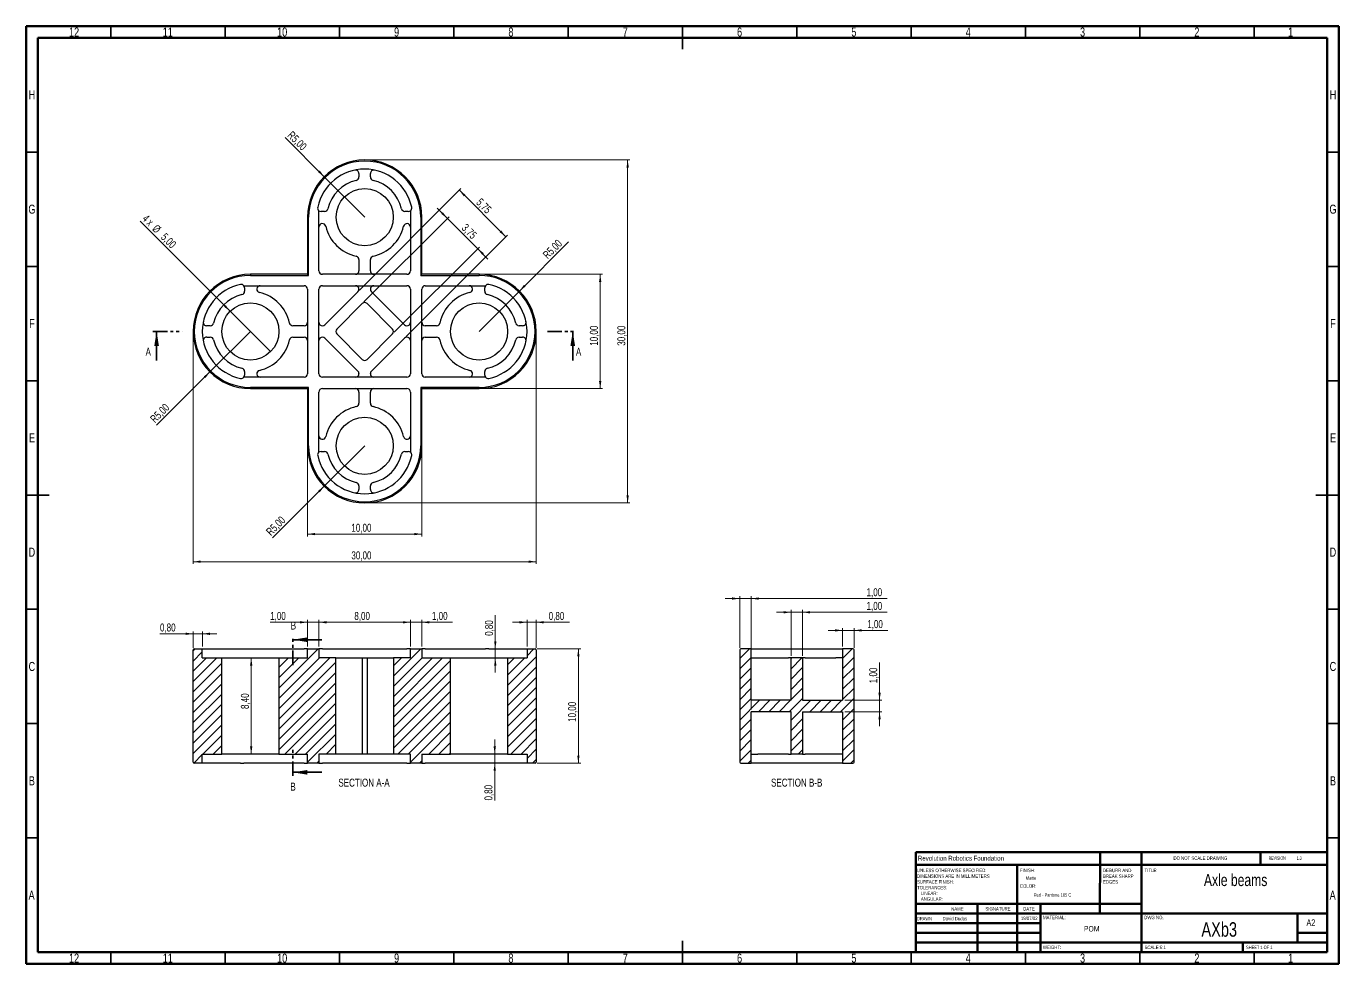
# Model space of a CAD drawing. Header units: millimetres. Extents: x 15 to 589, y 5 to 415.
import ezdxf

# ---------------------------------------------------------------- set-up
doc = ezdxf.new("R2010")
doc.units = ezdxf.units.MM
doc.linetypes.add('PHANTOM', pattern=[12.7, 6.35, -1.27, 1.27, -1.27, 1.27, -1.27])
doc.styles.add('SLDTEXTSTYLE0', font='TXT', dxfattribs={"width": 0.75})
doc.styles.add('SLDTEXTSTYLE1', font='TXT', dxfattribs={"width": 0.686449})
doc.styles.add('SLDTEXTSTYLE2', font='TXT', dxfattribs={"width": 0.625})
doc.styles.add('SLDTEXTSTYLE3', font='TXT', dxfattribs={"width": 0.6875})
doc.styles.add('SLDTEXTSTYLE4', font='TXT', dxfattribs={"width": 0.697368})
doc.styles.add('SLDTEXTSTYLE5', font='TXT', dxfattribs={"width": 0.666667})
doc.dimstyles.new('SLDDIMSTYLE0', dxfattribs={"dimtxt": 3.5, "dimasz": 3.302, "dimexe": 0, "dimexo": 0.0625, "dimgap": 0.875, "dimtad": 1, "dimlfac": 0.2, "dimrnd": 1e-09, "dimzin": 12, "dimdsep": 46, "dimtxsty": 'SLDTEXTSTYLE0', "dimsah": 1, "dimcen": 0.09, "dimadec": 0, "dimazin": 3, "dimtfac": 1, "dimtofl": 0, "dimtmove": 0, "dimatfit": 3, "dimfxl": 0, "dimfrac": 2, "dimtolj": 1, "dimtzin": 12, "dimarcsym": 0})
doc.dimstyles.new('SLDDIMSTYLE1', dxfattribs={"dimtxt": 3.5, "dimasz": 3.302, "dimexe": 0, "dimexo": 0.0625, "dimgap": 0.875, "dimtad": 1, "dimlfac": 0.2, "dimrnd": 1e-09, "dimzin": 12, "dimdsep": 46, "dimtxsty": 'SLDTEXTSTYLE0', "dimblk1": 'NONE', "dimsah": 1, "dimcen": 0, "dimadec": 0, "dimazin": 3, "dimtfac": 1, "dimtmove": 0, "dimatfit": 3, "dimldrblk": 'NONE', "dimfxl": 0, "dimfrac": 2, "dimtolj": 1, "dimtzin": 12, "dimarcsym": 0})
doc.dimstyles.new('SLDDIMSTYLE2', dxfattribs={"dimtxt": 3.5, "dimasz": 3.302, "dimexe": 0, "dimexo": 0.0625, "dimgap": 0.875, "dimtad": 1, "dimlfac": 0.2, "dimrnd": 1e-09, "dimzin": 12, "dimdsep": 46, "dimtxsty": 'SLDTEXTSTYLE0', "dimsah": 1, "dimcen": 0, "dimadec": 0, "dimazin": 3, "dimtfac": 1, "dimtofl": 0, "dimtmove": 0, "dimatfit": 3, "dimfxl": 0, "dimfrac": 2, "dimtolj": 1, "dimtzin": 12, "dimarcsym": 0})
doc.dimstyles.new('SLDDIMSTYLE3', dxfattribs={"dimtxt": 3.5, "dimasz": 3.302, "dimexe": 0, "dimexo": 0.0625, "dimgap": 0.875, "dimtad": 1, "dimlfac": 0.2, "dimrnd": 1e-09, "dimzin": 12, "dimdsep": 46, "dimtxsty": 'SLDTEXTSTYLE0', "dimsah": 1, "dimcen": 0.09, "dimadec": 0, "dimazin": 3, "dimtfac": 1, "dimtmove": 0, "dimatfit": 0, "dimfxl": 0, "dimfrac": 2, "dimtolj": 1, "dimtzin": 12, "dimarcsym": 0})
doc.dimstyles.new('SLDDIMSTYLE4', dxfattribs={"dimtxt": 3.5, "dimasz": 3.302, "dimexe": 0, "dimexo": 0.0625, "dimgap": 0.875, "dimtad": 1, "dimlfac": 0.2, "dimrnd": 1e-09, "dimdsep": 46, "dimtxsty": 'SLDTEXTSTYLE0', "dimsah": 1, "dimcen": 0.09, "dimadec": 0, "dimazin": 2, "dimtfac": 1, "dimtmove": 0, "dimatfit": 0, "dimfxl": 0, "dimfrac": 2, "dimtolj": 1, "dimtzin": 12, "dimarcsym": 0})

# ---------------------------------------------------------------- blocks, each defined once
blk = doc.blocks.new('SW_NOTE_0')
at = {"color": 0, "linetype": 'Continuous', "lineweight": 0, "char_height": 1.5, "attachment_point": 1, "style": 'SLDTEXTSTYLE0'}
for s, insert in [('UNLESS OTHERWISE SPECIFIED:', (0, 1.93)), ('TOLERANCES:', (0, -5.57)), ('SURFACE FINISH:', (0, -3.07)), ('DIMENSIONS ARE IN MILLIMETERS', (0, -0.57)), ('ANGULAR:', (1.69, -10.57)), ('LINEAR:', (1.69, -8.07))]:
    blk.add_mtext(s, dxfattribs=dict(at, insert=insert))
blk = doc.blocks.new('SW_NOTE_0_1')
at = {"color": 0, "linetype": 'Continuous', "lineweight": 0, "char_height": 1.5, "attachment_point": 1, "style": 'SLDTEXTSTYLE0'}
for s, insert in [('DEBURR AND', (0, 1.93)), ('BREAK SHARP', (0, -0.57)), ('EDGES', (0, -3.07))]:
    blk.add_mtext(s, dxfattribs=dict(at, insert=insert))
blk = doc.blocks.new('_D')
at = {"color": 7, "linetype": 'Continuous', "lineweight": 0}
for p, q in [((164.01, 356.53), (279.01, 356.53)), ((278.01, 356.53), (278.01, 206.53)), ((164.01, 206.53), (279.01, 206.53))]:
    blk.add_line(p, q, dxfattribs=at)
at = {"color": 7, "linetype": 'Continuous', "lineweight": 18}
for points in [[(278.01, 356.53), (277.5, 353.22), (278.52, 353.22)], [(278.01, 206.53), (278.52, 209.83), (277.5, 209.83)]]:
    blk.add_solid(points, dxfattribs=at)
at = {"color": 7, "linetype": 'Continuous', "lineweight": 18, "insert": (273.5, 275.28), "char_height": 3.5, "attachment_point": 1, "rotation": 90, "style": 'SLDTEXTSTYLE0'}
blk.add_mtext('30,00', dxfattribs=at)
blk = doc.blocks.new('_D_1')
at = {"color": 7, "linetype": 'Continuous', "lineweight": 0}
for p, q in [((88.01, 280.53), (88.01, 179.83)), ((238.01, 280.53), (238.01, 179.83)), ((88.01, 180.83), (238.01, 180.83))]:
    blk.add_line(p, q, dxfattribs=at)
at = {"color": 7, "linetype": 'Continuous', "lineweight": 18}
for points in [[(88.01, 180.83), (91.31, 180.32), (91.31, 181.34)], [(238.01, 180.83), (234.71, 181.34), (234.71, 180.32)]]:
    blk.add_solid(points, dxfattribs=at)
at = {"color": 7, "linetype": 'Continuous', "lineweight": 18, "insert": (157.19, 185.34), "char_height": 3.5, "attachment_point": 1, "style": 'SLDTEXTSTYLE0'}
blk.add_mtext('30,00', dxfattribs=at)
blk = doc.blocks.new('_D_2')
at = {"color": 7, "linetype": 'Continuous', "lineweight": 0}
for p, q in [((214.01, 306.53), (267.01, 306.53)), ((266.01, 306.53), (266.01, 256.53)), ((214.01, 256.53), (267.01, 256.53))]:
    blk.add_line(p, q, dxfattribs=at)
at = {"color": 7, "linetype": 'Continuous', "lineweight": 18}
for points in [[(266.01, 306.53), (265.5, 303.22), (266.52, 303.22)], [(266.01, 256.53), (266.52, 259.83), (265.5, 259.83)]]:
    blk.add_solid(points, dxfattribs=at)
at = {"color": 7, "linetype": 'Continuous', "lineweight": 18, "insert": (261.5, 275.28), "char_height": 3.5, "attachment_point": 1, "rotation": 90, "style": 'SLDTEXTSTYLE0'}
blk.add_mtext('10,00', dxfattribs=at)
blk = doc.blocks.new('_D_3')
at = {"color": 7, "linetype": 'Continuous', "lineweight": 0}
for p, q in [((138.01, 230.53), (138.01, 191.9)), ((188.01, 230.53), (188.01, 191.9)), ((138.01, 192.9), (188.01, 192.9))]:
    blk.add_line(p, q, dxfattribs=at)
at = {"color": 7, "linetype": 'Continuous', "lineweight": 18}
for points in [[(138.01, 192.9), (141.31, 192.4), (141.31, 193.41)], [(188.01, 192.9), (184.71, 193.41), (184.71, 192.4)]]:
    blk.add_solid(points, dxfattribs=at)
at = {"color": 7, "linetype": 'Continuous', "lineweight": 18, "insert": (157.18, 197.42), "char_height": 3.5, "attachment_point": 1, "style": 'SLDTEXTSTYLE0'}
blk.add_mtext('10,00', dxfattribs=at)
blk = doc.blocks.new('_D_4')
at = {"color": 7, "linetype": 'Continuous', "lineweight": 0}
for q in [(64.8, 329.73), (121.85, 272.69)]:
    blk.add_line((104.17, 290.36), q, dxfattribs=at)
at = {"color": 7, "linetype": 'Continuous', "lineweight": 18}
blk.add_solid([(104.17, 290.36), (102.19, 293.06), (101.47, 292.34)], dxfattribs=at)
at = {"color": 7, "linetype": 'Continuous', "lineweight": 18, "char_height": 3.5, "attachment_point": 1, "rotation": 315}
for s, insert, style in [('4 x', (68.03, 332.95), 'SLDTEXTSTYLE5'), ('%%c', (72.32, 328.59), 'SLDTEXTSTYLE0'), ('5,00', (76.09, 324.89), 'SLDTEXTSTYLE0')]:
    blk.add_mtext(s, dxfattribs=dict(at, insert=insert, style=style))
blk = doc.blocks.new('_None')
blk = doc.blocks.new('_D_5')
at = {"color": 7, "linetype": 'Continuous', "lineweight": 0}
for q in [(128.23, 366.3), (163.01, 331.53)]:
    blk.add_line((145.33, 349.2), q, dxfattribs=at)
at = {"color": 7, "linetype": 'Continuous', "lineweight": 18}
blk.add_solid([(145.33, 349.2), (143.35, 351.9), (142.64, 351.18)], dxfattribs=at)
at = {"color": 7, "linetype": 'Continuous', "lineweight": 18, "insert": (131.42, 369.49), "char_height": 3.5, "attachment_point": 1, "rotation": 315, "style": 'SLDTEXTSTYLE0'}
blk.add_mtext('R5,00', dxfattribs=at)
blk = doc.blocks.new('_D_6')
at = {"color": 7, "linetype": 'Continuous', "lineweight": 0}
for q in [(113.01, 281.53), (72.01, 240.53)]:
    blk.add_line((95.33, 263.85), q, dxfattribs=at)
at = {"color": 7, "linetype": 'Continuous', "lineweight": 18}
blk.add_solid([(95.33, 263.85), (92.64, 261.87), (93.35, 261.15)], dxfattribs=at)
at = {"color": 7, "linetype": 'Continuous', "lineweight": 18, "insert": (68.82, 243.72), "char_height": 3.5, "attachment_point": 1, "rotation": 45, "style": 'SLDTEXTSTYLE0'}
blk.add_mtext('R5,00', dxfattribs=at)
blk = doc.blocks.new('_D_7')
at = {"color": 7, "linetype": 'Continuous', "lineweight": 0}
for q in [(163.01, 231.53), (122.74, 191.26)]:
    blk.add_line((145.33, 213.85), q, dxfattribs=at)
at = {"color": 7, "linetype": 'Continuous', "lineweight": 18}
blk.add_solid([(145.33, 213.85), (142.64, 211.87), (143.35, 211.15)], dxfattribs=at)
at = {"color": 7, "linetype": 'Continuous', "lineweight": 18, "insert": (119.55, 194.44), "char_height": 3.5, "attachment_point": 1, "rotation": 45, "style": 'SLDTEXTSTYLE0'}
blk.add_mtext('R5,00', dxfattribs=at)
blk = doc.blocks.new('_D_8')
at = {"color": 7, "linetype": 'Continuous', "lineweight": 0}
for q in [(252.15, 320.67), (213.01, 281.53)]:
    blk.add_line((230.68, 299.2), q, dxfattribs=at)
at = {"color": 7, "linetype": 'Continuous', "lineweight": 18}
blk.add_solid([(230.68, 299.2), (233.38, 301.18), (232.66, 301.9)], dxfattribs=at)
at = {"color": 7, "linetype": 'Continuous', "lineweight": 18, "insert": (240.56, 315.46), "char_height": 3.5, "attachment_point": 1, "rotation": 45, "style": 'SLDTEXTSTYLE0'}
blk.add_mtext('R5,00', dxfattribs=at)
blk = doc.blocks.new('_D_9')
at = {"color": 7, "linetype": 'Continuous', "lineweight": 0}
for p, q in [((199.19, 330.96), (194.7, 335.45)), ((162.65, 294.43), (199.89, 331.67)), ((199.19, 330.96), (212.44, 317.7)), ((175.91, 281.17), (213.15, 318.41)), ((212.44, 317.7), (216.93, 313.21))]:
    blk.add_line(p, q, dxfattribs=at)
at = {"color": 7, "linetype": 'Continuous', "lineweight": 18}
for points in [[(199.19, 330.96), (197.21, 333.66), (196.49, 332.94)], [(212.44, 317.7), (214.42, 315.01), (215.14, 315.73)]]:
    blk.add_solid(points, dxfattribs=at)
at = {"color": 7, "linetype": 'Continuous', "lineweight": 18, "insert": (207.59, 328.94), "char_height": 3.5, "attachment_point": 1, "rotation": 315, "style": 'SLDTEXTSTYLE0'}
blk.add_mtext('3,75', dxfattribs=at)
blk = doc.blocks.new('_D_10')
at = {"color": 7, "linetype": 'Continuous', "lineweight": 0}
for p, q in [((160.77, 299.62), (205.12, 343.97)), ((204.42, 343.26), (224.75, 322.94)), ((181.1, 279.29), (225.45, 323.64))]:
    blk.add_line(p, q, dxfattribs=at)
at = {"color": 7, "linetype": 'Continuous', "lineweight": 18}
for points in [[(204.42, 343.26), (206.39, 340.57), (207.11, 341.29)], [(224.75, 322.94), (222.77, 325.63), (222.05, 324.91)]]:
    blk.add_solid(points, dxfattribs=at)
at = {"color": 7, "linetype": 'Continuous', "lineweight": 18, "insert": (213.98, 340.08), "char_height": 3.5, "attachment_point": 1, "rotation": 315, "style": 'SLDTEXTSTYLE0'}
blk.add_mtext('5,75', dxfattribs=at)
blk = doc.blocks.new('_D_11')
at = {"color": 7, "linetype": 'Continuous', "lineweight": 0}
for p, q in [((238.51, 142.71), (257.47, 142.71)), ((256.47, 142.71), (256.47, 92.71)), ((238.51, 92.71), (257.47, 92.71))]:
    blk.add_line(p, q, dxfattribs=at)
at = {"color": 7, "linetype": 'Continuous', "lineweight": 18}
for points in [[(256.47, 142.71), (255.96, 139.41), (256.98, 139.41)], [(256.47, 92.71), (256.98, 96.02), (255.96, 96.02)]]:
    blk.add_solid(points, dxfattribs=at)
at = {"color": 7, "linetype": 'Continuous', "lineweight": 18, "insert": (251.96, 110.76), "char_height": 3.5, "attachment_point": 1, "rotation": 90, "style": 'SLDTEXTSTYLE0'}
blk.add_mtext('10,00', dxfattribs=at)
blk = doc.blocks.new('_D_12')
at = {"color": 7, "linetype": 'Continuous', "lineweight": 0}
for p, q in [((220.13, 142.71), (220.13, 157.46)), ((216.82, 142.71), (221.13, 142.71)), ((220.13, 142.71), (220.13, 138.71)), ((220.13, 138.71), (220.13, 132.36))]:
    blk.add_line(p, q, dxfattribs=at)
at = {"color": 7, "linetype": 'Continuous', "lineweight": 18}
for points in [[(220.13, 142.71), (220.64, 146.02), (219.63, 146.02)], [(220.13, 138.71), (219.63, 135.41), (220.64, 135.41)]]:
    blk.add_solid(points, dxfattribs=at)
at = {"color": 7, "linetype": 'Continuous', "lineweight": 18, "insert": (215.62, 148.4), "char_height": 3.5, "attachment_point": 1, "rotation": 90, "style": 'SLDTEXTSTYLE0'}
blk.add_mtext('0,80', dxfattribs=at)
blk = doc.blocks.new('_D_13')
at = {"color": 7, "linetype": 'Continuous', "lineweight": 0}
for p, q in [((219.88, 96.71), (219.88, 103.06)), ((219.88, 96.71), (219.88, 92.71)), ((219.88, 92.71), (219.88, 76.4))]:
    blk.add_line(p, q, dxfattribs=at)
at = {"color": 7, "linetype": 'Continuous', "lineweight": 18}
for points in [[(219.88, 96.71), (220.39, 100.02), (219.38, 100.02)], [(219.88, 92.71), (219.38, 89.41), (220.39, 89.41)]]:
    blk.add_solid(points, dxfattribs=at)
at = {"color": 7, "linetype": 'Continuous', "lineweight": 18, "insert": (215.37, 76.4), "char_height": 3.5, "attachment_point": 1, "rotation": 90, "style": 'SLDTEXTSTYLE0'}
blk.add_mtext('0,80', dxfattribs=at)
blk = doc.blocks.new('_D_14')
at = {"color": 7, "linetype": 'Continuous', "lineweight": 0}
for p, q in [((101.51, 138.71), (114.38, 138.71)), ((113.38, 96.71), (113.38, 138.71)), ((101.51, 96.71), (114.38, 96.71))]:
    blk.add_line(p, q, dxfattribs=at)
at = {"color": 7, "linetype": 'Continuous', "lineweight": 18}
for points in [[(113.38, 138.71), (112.87, 135.41), (113.89, 135.41)], [(113.38, 96.71), (113.89, 100.02), (112.87, 100.02)]]:
    blk.add_solid(points, dxfattribs=at)
at = {"color": 7, "linetype": 'Continuous', "lineweight": 18, "insert": (108.87, 116.4), "char_height": 3.5, "attachment_point": 1, "rotation": 90, "style": 'SLDTEXTSTYLE0'}
blk.add_mtext('8,40', dxfattribs=at)
blk = doc.blocks.new('_D_15')
at = {"color": 7, "linetype": 'Continuous', "lineweight": 0}
for p, q in [((88.01, 149.3), (73.48, 149.3)), ((88.01, 143.21), (88.01, 150.3)), ((88.01, 149.3), (92.01, 149.3)), ((92.01, 143.71), (92.01, 150.3)), ((92.01, 149.3), (98.36, 149.3))]:
    blk.add_line(p, q, dxfattribs=at)
at = {"color": 7, "linetype": 'Continuous', "lineweight": 18}
for points in [[(88.01, 149.3), (84.71, 149.8), (84.71, 148.79)], [(92.01, 149.3), (95.31, 148.79), (95.31, 149.8)]]:
    blk.add_solid(points, dxfattribs=at)
at = {"color": 7, "linetype": 'Continuous', "lineweight": 18, "insert": (73.48, 153.81), "char_height": 3.5, "attachment_point": 1, "style": 'SLDTEXTSTYLE0'}
blk.add_mtext('0,80', dxfattribs=at)
blk = doc.blocks.new('_D_16')
at = {"color": 7, "linetype": 'Continuous', "lineweight": 0}
for p, q in [((143.01, 143.71), (143.01, 155.34)), ((183.01, 143.71), (183.01, 155.34)), ((143.01, 154.34), (183.01, 154.34))]:
    blk.add_line(p, q, dxfattribs=at)
at = {"color": 7, "linetype": 'Continuous', "lineweight": 18}
for points in [[(143.01, 154.34), (146.31, 153.83), (146.31, 154.84)], [(183.01, 154.34), (179.71, 154.84), (179.71, 153.83)]]:
    blk.add_solid(points, dxfattribs=at)
at = {"color": 7, "linetype": 'Continuous', "lineweight": 18, "insert": (158.48, 158.85), "char_height": 3.5, "attachment_point": 1, "style": 'SLDTEXTSTYLE0'}
blk.add_mtext('8,00', dxfattribs=at)
blk = doc.blocks.new('_D_17')
at = {"color": 7, "linetype": 'Continuous', "lineweight": 0}
for p, q in [((138.01, 143.71), (138.01, 155.34)), ((143.01, 143.71), (143.01, 155.34)), ((138.01, 154.34), (121.68, 154.34)), ((138.01, 154.34), (143.01, 154.34)), ((143.01, 154.34), (149.36, 154.34))]:
    blk.add_line(p, q, dxfattribs=at)
at = {"color": 7, "linetype": 'Continuous', "lineweight": 18}
for points in [[(138.01, 154.34), (134.71, 154.84), (134.71, 153.83)], [(143.01, 154.34), (146.31, 153.83), (146.31, 154.84)]]:
    blk.add_solid(points, dxfattribs=at)
at = {"color": 7, "linetype": 'Continuous', "lineweight": 18, "insert": (121.68, 158.85), "char_height": 3.5, "attachment_point": 1, "style": 'SLDTEXTSTYLE0'}
blk.add_mtext('1,00', dxfattribs=at)
blk = doc.blocks.new('_D_18')
at = {"color": 7, "linetype": 'Continuous', "lineweight": 0}
for p, q in [((183.01, 143.71), (183.01, 155.34)), ((188.01, 143.71), (188.01, 155.34)), ((183.01, 154.34), (176.66, 154.34)), ((183.01, 154.34), (188.01, 154.34)), ((188.01, 154.34), (201.48, 154.34))]:
    blk.add_line(p, q, dxfattribs=at)
at = {"color": 7, "linetype": 'Continuous', "lineweight": 18}
for points in [[(183.01, 154.34), (179.71, 154.84), (179.71, 153.83)], [(188.01, 154.34), (191.31, 153.83), (191.31, 154.84)]]:
    blk.add_solid(points, dxfattribs=at)
at = {"color": 7, "linetype": 'Continuous', "lineweight": 18, "insert": (192.43, 158.85), "char_height": 3.5, "attachment_point": 1, "style": 'SLDTEXTSTYLE0'}
blk.add_mtext('1,00', dxfattribs=at)
blk = doc.blocks.new('_D_19')
at = {"color": 7, "linetype": 'Continuous', "lineweight": 0}
for p, q in [((234.01, 143.71), (234.01, 155.34)), ((238.01, 143.21), (238.01, 155.34)), ((234.01, 154.34), (227.66, 154.34)), ((234.01, 154.34), (238.01, 154.34)), ((238.01, 154.34), (252.53, 154.34))]:
    blk.add_line(p, q, dxfattribs=at)
at = {"color": 7, "linetype": 'Continuous', "lineweight": 18}
for points in [[(234.01, 154.34), (230.71, 154.84), (230.71, 153.83)], [(238.01, 154.34), (241.31, 153.83), (241.31, 154.84)]]:
    blk.add_solid(points, dxfattribs=at)
at = {"color": 7, "linetype": 'Continuous', "lineweight": 18, "insert": (243.48, 158.85), "char_height": 3.5, "attachment_point": 1, "style": 'SLDTEXTSTYLE0'}
blk.add_mtext('0,80', dxfattribs=at)
blk = doc.blocks.new('_D_20')
at = {"color": 7, "linetype": 'Continuous', "lineweight": 0}
for p, q in [((372.02, 150.78), (365.67, 150.78)), ((372.02, 143.71), (372.02, 151.78)), ((372.02, 150.78), (377.02, 150.78)), ((377.02, 143.21), (377.02, 151.78)), ((377.02, 150.78), (391.84, 150.78))]:
    blk.add_line(p, q, dxfattribs=at)
at = {"color": 7, "linetype": 'Continuous', "lineweight": 18}
for points in [[(372.02, 150.78), (368.71, 151.29), (368.71, 150.28)], [(377.02, 150.78), (380.32, 150.28), (380.32, 151.29)]]:
    blk.add_solid(points, dxfattribs=at)
at = {"color": 7, "linetype": 'Continuous', "lineweight": 18, "insert": (382.79, 155.3), "char_height": 3.5, "attachment_point": 1, "style": 'SLDTEXTSTYLE0'}
blk.add_mtext('1,00', dxfattribs=at)
blk = doc.blocks.new('_D_21')
at = {"color": 7, "linetype": 'Continuous', "lineweight": 0}
for p, q in [((349.52, 158.71), (343.17, 158.71)), ((349.52, 139.71), (349.52, 159.71)), ((349.52, 158.71), (354.52, 158.71)), ((354.52, 139.71), (354.52, 159.71)), ((354.52, 158.71), (391.54, 158.71))]:
    blk.add_line(p, q, dxfattribs=at)
at = {"color": 7, "linetype": 'Continuous', "lineweight": 18}
for points in [[(349.52, 158.71), (346.21, 159.22), (346.21, 158.21)], [(354.52, 158.71), (357.82, 158.21), (357.82, 159.22)]]:
    blk.add_solid(points, dxfattribs=at)
at = {"color": 7, "linetype": 'Continuous', "lineweight": 18, "insert": (382.49, 163.23), "char_height": 3.5, "attachment_point": 1, "style": 'SLDTEXTSTYLE0'}
blk.add_mtext('1,00', dxfattribs=at)
blk = doc.blocks.new('_D_22')
at = {"color": 7, "linetype": 'Continuous', "lineweight": 0}
for p, q in [((327.02, 164.71), (320.67, 164.71)), ((327.02, 143.21), (327.02, 165.71)), ((327.02, 164.71), (332.02, 164.71)), ((332.02, 116.21), (332.02, 165.71)), ((332.02, 164.71), (391.54, 164.71))]:
    blk.add_line(p, q, dxfattribs=at)
at = {"color": 7, "linetype": 'Continuous', "lineweight": 18}
for points in [[(327.02, 164.71), (323.71, 165.22), (323.71, 164.21)], [(332.02, 164.71), (335.32, 164.21), (335.32, 165.22)]]:
    blk.add_solid(points, dxfattribs=at)
at = {"color": 7, "linetype": 'Continuous', "lineweight": 18, "insert": (382.49, 169.23), "char_height": 3.5, "attachment_point": 1, "style": 'SLDTEXTSTYLE0'}
blk.add_mtext('1,00', dxfattribs=at)
blk = doc.blocks.new('_D_23')
at = {"color": 7, "linetype": 'Continuous', "lineweight": 0}
for p, q in [((388.19, 120.21), (388.19, 136.73)), ((373.02, 120.21), (389.19, 120.21)), ((373.02, 115.21), (389.19, 115.21)), ((388.19, 120.21), (388.19, 115.21)), ((388.19, 115.21), (388.19, 108.86))]:
    blk.add_line(p, q, dxfattribs=at)
at = {"color": 7, "linetype": 'Continuous', "lineweight": 18}
for points in [[(388.19, 120.21), (388.69, 123.52), (387.68, 123.52)], [(388.19, 115.21), (387.68, 111.91), (388.69, 111.91)]]:
    blk.add_solid(points, dxfattribs=at)
at = {"color": 7, "linetype": 'Continuous', "lineweight": 18, "insert": (383.67, 127.68), "char_height": 3.5, "attachment_point": 1, "rotation": 90, "style": 'SLDTEXTSTYLE0'}
blk.add_mtext('1,00', dxfattribs=at)

msp = doc.modelspace()

# ---------------------------------------------------------------- hatches: boundary and pattern name
at = {"linetype": 'Continuous', "lineweight": 18}
h = msp.add_hatch(dxfattribs=at)
h.set_pattern_fill('ANSI31', style=0)
edge = h.paths.add_edge_path(flags=0)
edge.add_line((88.007, 142.215), (88.007, 93.215))
edge.add_arc((88.507, 93.215), 0.5, 180, 270)
edge.add_line((88.507, 92.715), (92.007, 92.715))
edge.add_line((92.007, 92.715), (92.007, 96.715))
edge.add_line((92.007, 96.715), (100.507, 96.715))
edge.add_line((100.507, 96.715), (100.507, 138.715))
edge.add_line((100.507, 138.715), (92.007, 138.715))
edge.add_line((92.007, 138.715), (92.007, 142.715))
edge.add_line((92.007, 142.715), (88.507, 142.715))
edge.add_arc((88.507, 142.215), 0.5, 90, 180)
h = msp.add_hatch(dxfattribs=at)
h.set_pattern_fill('ANSI31', style=0)
h.paths.add_polyline_path([(138.007, 96.715), (138.007, 92.715), (143.007, 92.715), (143.007, 96.715), (150.37, 96.715), (150.37, 138.715), (143.007, 138.715), (143.007, 142.715), (138.007, 142.715), (138.007, 138.715), (125.507, 138.715), (125.507, 96.715)], flags=0)
h = msp.add_hatch(dxfattribs=at)
h.set_pattern_fill('ANSI31', style=0)
h.paths.add_polyline_path([(188.007, 96.715), (200.507, 96.715), (200.507, 138.715), (188.007, 138.715), (188.007, 142.715), (183.007, 142.715), (183.007, 138.715), (175.644, 138.715), (175.644, 96.715), (183.007, 96.715), (183.007, 92.715), (188.007, 92.715)], flags=0)
h = msp.add_hatch(dxfattribs=at)
h.set_pattern_fill('ANSI31', style=0)
edge = h.paths.add_edge_path(flags=0)
edge.add_line((234.007, 138.715), (225.507, 138.715))
edge.add_line((225.507, 138.715), (225.507, 96.715))
edge.add_line((225.507, 96.715), (234.007, 96.715))
edge.add_line((234.007, 96.715), (234.007, 92.715))
edge.add_line((234.007, 92.715), (237.507, 92.715))
edge.add_arc((237.507, 93.215), 0.5, 270, 360)
edge.add_line((238.007, 93.215), (238.007, 142.215))
edge.add_arc((237.507, 142.215), 0.5, 0, 90)
edge.add_line((237.507, 142.715), (234.007, 142.715))
edge.add_line((234.007, 142.715), (234.007, 138.715))
h = msp.add_hatch(dxfattribs=at)
h.set_pattern_fill('ANSI31', style=0)
edge = h.paths.add_edge_path(flags=0)
edge.add_line((332.017, 115.215), (349.517, 115.215))
edge.add_line((349.517, 115.215), (349.517, 96.715))
edge.add_line((349.517, 96.715), (354.517, 96.715))
edge.add_line((354.517, 96.715), (354.517, 115.215))
edge.add_line((354.517, 115.215), (372.017, 115.215))
edge.add_line((372.017, 115.215), (372.017, 92.715))
edge.add_line((372.017, 92.715), (376.517, 92.715))
edge.add_arc((376.517, 93.215), 0.5, 270, 360)
edge.add_line((377.017, 93.215), (377.017, 142.215))
edge.add_arc((376.517, 142.215), 0.5, 0, 90)
edge.add_line((376.517, 142.715), (372.017, 142.715))
edge.add_line((372.017, 142.715), (372.017, 120.215))
edge.add_line((372.017, 120.215), (354.517, 120.215))
edge.add_line((354.517, 120.215), (354.517, 138.715))
edge.add_line((354.517, 138.715), (349.517, 138.715))
edge.add_line((349.517, 138.715), (349.517, 120.215))
edge.add_line((349.517, 120.215), (332.017, 120.215))
edge.add_line((332.017, 120.215), (332.017, 142.715))
edge.add_line((332.017, 142.715), (327.517, 142.715))
edge.add_arc((327.517, 142.215), 0.5, 90, 180)
edge.add_line((327.017, 142.215), (327.017, 93.215))
edge.add_arc((327.517, 93.215), 0.5, 180, 270)
edge.add_line((327.517, 92.715), (332.017, 92.715))
edge.add_line((332.017, 92.715), (332.017, 115.215))

# ---------------------------------------------------------------- linework, layer by layer
at = {"color": 7, "linetype": 'Continuous', "lineweight": 70}
for p, q in [((15, 5), (15, 415)), ((15, 415), (589, 415)), ((589, 415), (589, 5)), ((20, 10), (20, 410)), ((20, 410), (584, 410)), ((584, 410), (584, 10)), ((584, 10), (20, 10)), ((589, 5), (15, 5))]:
    msp.add_line(p, q, dxfattribs=at)
at = {"color": 7, "linetype": 'Continuous', "lineweight": 35}
for p, q in [((52, 410), (52, 415)), ((102, 410), (102, 415)), ((152, 410), (152, 415)), ((202, 410), (202, 415)), ((252, 410), (252, 415)), ((302, 415), (302, 405)), ((302, 410), (302, 415)), ((352, 410), (352, 415)), ((402, 410), (402, 415)), ((452, 410), (452, 415)), ((502, 410), (502, 415)), ((552, 410), (552, 415)), ((20, 360), (15, 360)), ((584, 360), (589, 360)), ((20, 310), (15, 310)), ((584, 310), (589, 310)), ((72.007, 268.826), (72.007, 281.526)), ((254.007, 268.826), (254.007, 281.526)), ((20, 260), (15, 260)), ((584, 260), (589, 260)), ((15, 210), (25, 210)), ((20, 210), (15, 210)), ((589, 210), (579, 210)), ((584, 210), (589, 210)), ((20, 160), (15, 160)), ((584, 160), (589, 160)), ((144.281, 146.715), (131.581, 146.715)), ((20, 110), (15, 110)), ((584, 110), (589, 110)), ((144.281, 88.715), (131.581, 88.715)), ((20, 60), (15, 60)), ((584, 60), (589, 60)), ((302, 5), (302, 15)), ((52, 10), (52, 5)), ((102, 10), (102, 5)), ((152, 10), (152, 5)), ((202, 10), (202, 5)), ((252, 10), (252, 5)), ((302, 10), (302, 5)), ((352, 10), (352, 5)), ((402, 10), (402, 5)), ((452, 10), (452, 5)), ((502, 10), (502, 5)), ((552, 10), (552, 5))]:
    msp.add_line(p, q, dxfattribs=at)
at = {"color": 7, "linetype": 'Continuous', "lineweight": 25}
for p, q in [((160.507, 350.611), (160.507, 349.076)), ((165.507, 349.076), (165.507, 350.611)), ((143.007, 308.026), (143.007, 334.337)), ((145.457, 334.026), (143.922, 334.026)), ((182.092, 334.026), (180.557, 334.026)), ((183.007, 334.337), (183.007, 308.026)), ((138.007, 331.526), (138.507, 331.526)), ((138.007, 331.526), (138.007, 306.526)), ((138.507, 306.026), (138.507, 331.526)), ((187.507, 331.526), (187.507, 306.026)), ((188.007, 331.526), (187.507, 331.526)), ((188.007, 306.526), (188.007, 331.526)), ((160.507, 312.952), (160.507, 308.026)), ((165.507, 308.026), (165.507, 312.952)), ((113.007, 306.526), (113.007, 306.026)), ((138.007, 306.526), (113.007, 306.526)), ((113.007, 306.026), (138.507, 306.026)), ((138.507, 306.026), (138.007, 306.526)), ((181.507, 306.526), (144.507, 306.526)), ((187.507, 306.026), (188.007, 306.526)), ((187.507, 306.026), (213.007, 306.026)), ((213.007, 306.526), (188.007, 306.526)), ((213.007, 306.526), (213.007, 306.026)), ((110.196, 301.526), (136.507, 301.526)), ((110.507, 300.611), (110.507, 299.076)), ((138.007, 300.026), (138.007, 263.026)), ((143.007, 263.026), (143.007, 300.026)), ((144.507, 301.526), (181.507, 301.526)), ((160.068, 298.916), (145.617, 284.465)), ((160.507, 300.026), (160.507, 299.976)), ((165.507, 299.976), (165.507, 300.026)), ((180.397, 284.465), (165.946, 298.916)), ((183.007, 300.026), (183.007, 263.026)), ((188.007, 263.026), (188.007, 300.026)), ((189.507, 301.526), (215.818, 301.526)), ((215.507, 299.076), (215.507, 300.611)), ((150.809, 282.586), (161.946, 293.723)), ((164.068, 293.723), (175.205, 282.586)), ((95.457, 284.026), (93.922, 284.026)), ((136.507, 284.026), (131.581, 284.026)), ((144.556, 284.026), (144.507, 284.026)), ((181.507, 284.026), (181.458, 284.026)), ((194.433, 284.026), (189.507, 284.026)), ((232.092, 284.026), (230.557, 284.026)), ((93.922, 279.026), (95.457, 279.026)), ((131.581, 279.026), (136.507, 279.026)), ((144.507, 279.026), (144.556, 279.026)), ((145.617, 278.586), (160.068, 264.136)), ((161.946, 269.328), (150.809, 280.465)), ((175.205, 280.465), (164.068, 269.328)), ((165.946, 264.136), (180.397, 278.586)), ((181.458, 279.026), (181.507, 279.026)), ((189.507, 279.026), (194.433, 279.026)), ((230.557, 279.026), (232.092, 279.026)), ((136.507, 261.526), (110.196, 261.526)), ((110.507, 263.976), (110.507, 262.44)), ((181.507, 261.526), (144.507, 261.526)), ((160.507, 263.075), (160.507, 263.026)), ((165.507, 263.026), (165.507, 263.075)), ((215.818, 261.526), (189.507, 261.526)), ((215.507, 262.44), (215.507, 263.976)), ((113.007, 256.526), (113.007, 257.026)), ((138.507, 257.026), (113.007, 257.026)), ((113.007, 256.526), (138.007, 256.526)), ((138.507, 257.026), (138.007, 256.526)), ((138.007, 256.526), (138.007, 231.526)), ((138.507, 231.526), (138.507, 257.026)), ((143.007, 228.715), (143.007, 255.026)), ((144.507, 256.526), (181.507, 256.526)), ((160.507, 255.026), (160.507, 250.1)), ((165.507, 250.1), (165.507, 255.026)), ((183.007, 255.026), (183.007, 228.715)), ((187.507, 257.026), (188.007, 256.526)), ((213.007, 257.026), (187.507, 257.026)), ((187.507, 257.026), (187.507, 231.526)), ((188.007, 256.526), (213.007, 256.526)), ((188.007, 231.526), (188.007, 256.526)), ((213.007, 256.526), (213.007, 257.026)), ((138.007, 231.526), (138.507, 231.526)), ((188.007, 231.526), (187.507, 231.526)), ((143.922, 229.026), (145.457, 229.026)), ((180.557, 229.026), (182.092, 229.026)), ((160.507, 213.976), (160.507, 212.44)), ((165.507, 212.44), (165.507, 213.976)), ((88.007, 93.215), (88.007, 142.215)), ((88.507, 142.715), (92.007, 142.715)), ((92.007, 138.715), (92.007, 142.715)), ((92.007, 142.715), (108.699, 142.715)), ((92.007, 138.715), (100.507, 138.715)), ((100.507, 96.715), (100.507, 138.715)), ((100.507, 138.715), (125.507, 138.715)), ((108.699, 142.715), (110.196, 142.715)), ((110.196, 142.715), (136.507, 142.715)), ((125.507, 138.715), (125.507, 96.715)), ((125.507, 138.715), (138.007, 138.715)), ((138.007, 142.715), (136.507, 142.715)), ((138.007, 138.715), (138.007, 142.715)), ((138.007, 142.715), (143.007, 142.715)), ((143.007, 142.715), (143.007, 138.715)), ((144.507, 142.715), (143.007, 142.715)), ((150.37, 138.715), (143.007, 138.715)), ((144.507, 142.715), (181.507, 142.715)), ((150.37, 138.715), (150.809, 138.715)), ((150.37, 96.715), (150.37, 138.715)), ((150.809, 138.715), (161.946, 138.715)), ((161.946, 138.715), (161.946, 96.715)), ((161.946, 138.715), (164.068, 138.715)), ((164.068, 138.715), (164.068, 96.715)), ((164.068, 138.715), (175.205, 138.715)), ((175.205, 138.715), (175.644, 138.715)), ((175.644, 138.715), (175.644, 96.715)), ((183.007, 138.715), (175.644, 138.715)), ((183.007, 142.715), (181.507, 142.715)), ((183.007, 138.715), (183.007, 142.715)), ((183.007, 142.715), (188.007, 142.715)), ((188.007, 142.715), (188.007, 138.715)), ((189.507, 142.715), (188.007, 142.715)), ((188.007, 138.715), (200.507, 138.715)), ((189.507, 142.715), (215.818, 142.715)), ((200.507, 96.715), (200.507, 138.715)), ((200.507, 138.715), (225.507, 138.715)), ((217.315, 142.715), (215.818, 142.715)), ((217.315, 142.715), (234.007, 142.715)), ((225.507, 138.715), (225.507, 96.715)), ((225.507, 138.715), (234.007, 138.715)), ((234.007, 142.715), (234.007, 138.715)), ((234.007, 142.715), (237.507, 142.715)), ((238.007, 142.215), (238.007, 93.215)), ((327.017, 142.215), (327.017, 93.215)), ((332.017, 142.715), (327.517, 142.715)), ((332.017, 120.215), (332.017, 142.715)), ((332.017, 142.715), (372.017, 142.715)), ((332.017, 138.715), (334.977, 138.715)), ((334.977, 138.715), (348.332, 138.715)), ((349.517, 138.715), (348.332, 138.715)), ((349.517, 120.215), (349.517, 138.715)), ((354.517, 138.715), (349.517, 138.715)), ((354.517, 138.715), (354.517, 120.215)), ((355.701, 138.715), (354.517, 138.715)), ((355.701, 138.715), (369.056, 138.715)), ((372.017, 138.715), (369.056, 138.715)), ((372.017, 142.715), (372.017, 120.215)), ((376.517, 142.715), (372.017, 142.715)), ((377.017, 93.215), (377.017, 142.215)), ((349.517, 120.215), (332.017, 120.215)), ((332.017, 92.715), (332.017, 115.215)), ((349.517, 115.215), (332.017, 115.215)), ((349.517, 96.715), (349.517, 115.215)), ((354.517, 120.215), (372.017, 120.215)), ((354.517, 115.215), (372.017, 115.215)), ((354.517, 115.215), (354.517, 96.715)), ((372.017, 115.215), (372.017, 92.715)), ((92.007, 92.715), (88.507, 92.715)), ((92.007, 96.715), (100.507, 96.715)), ((92.007, 92.715), (92.007, 96.715)), ((108.699, 92.715), (92.007, 92.715)), ((125.507, 96.715), (100.507, 96.715)), ((108.699, 92.715), (110.196, 92.715)), ((136.507, 92.715), (110.196, 92.715)), ((125.507, 96.715), (138.007, 96.715)), ((136.507, 92.715), (138.007, 92.715)), ((138.007, 92.715), (138.007, 96.715)), ((143.007, 92.715), (138.007, 92.715)), ((150.37, 96.715), (143.007, 96.715)), ((143.007, 96.715), (143.007, 92.715)), ((143.007, 92.715), (144.507, 92.715)), ((181.507, 92.715), (144.507, 92.715)), ((150.809, 96.715), (150.37, 96.715)), ((161.946, 96.715), (150.809, 96.715)), ((164.068, 96.715), (161.946, 96.715)), ((175.205, 96.715), (164.068, 96.715)), ((175.644, 96.715), (175.205, 96.715)), ((183.007, 96.715), (175.644, 96.715)), ((181.507, 92.715), (183.007, 92.715)), ((183.007, 92.715), (183.007, 96.715)), ((188.007, 92.715), (183.007, 92.715)), ((188.007, 96.715), (188.007, 92.715)), ((188.007, 96.715), (200.507, 96.715)), ((188.007, 92.715), (189.507, 92.715)), ((215.818, 92.715), (189.507, 92.715)), ((225.507, 96.715), (200.507, 96.715)), ((217.315, 92.715), (215.818, 92.715)), ((234.007, 92.715), (217.315, 92.715)), ((225.507, 96.715), (234.007, 96.715)), ((234.007, 96.715), (234.007, 92.715)), ((237.507, 92.715), (234.007, 92.715)), ((327.517, 92.715), (332.017, 92.715)), ((332.017, 96.715), (334.977, 96.715)), ((372.017, 92.715), (332.017, 92.715)), ((348.332, 96.715), (334.977, 96.715)), ((348.332, 96.715), (349.517, 96.715)), ((354.517, 96.715), (349.517, 96.715)), ((354.517, 96.715), (355.701, 96.715)), ((369.056, 96.715), (355.701, 96.715)), ((372.017, 96.715), (369.056, 96.715)), ((372.017, 92.715), (376.517, 92.715))]:
    msp.add_line(p, q, dxfattribs=at)
at = {"color": 7, "linetype": 'PHANTOM', "lineweight": 35}
for p, q in [((70.42, 281.526), (83.126, 281.526)), ((242.895, 281.526), (255.595, 281.526)), ((131.581, 135.602), (131.581, 148.302)), ((131.581, 87.127), (131.581, 99.834))]:
    msp.add_line(p, q, dxfattribs=at)
at = {"color": 7, "linetype": 'Continuous', "lineweight": 50}
for p, q in [((404, 53.839), (403.976, 10)), ((404, 53.839), (584, 53.839)), ((484.6, 53.839), (484.585, 26.956)), ((502.8, 53.839), (502.776, 9.946)), ((554.797, 48.226), (554.8, 53.839)), ((583.997, 48.226), (403.997, 48.226)), ((448.396, 48.226), (448.375, 9.976)), ((502.8, 31.25), (404, 31.25)), ((430.991, 31.25), (430.991, 10)), ((458.6, 10), (458.6, 31.25)), ((458.6, 27), (404, 27)), ((458.6, 27), (584, 27)), ((571, 14.25), (571, 27)), ((458.6, 22.75), (404, 22.75)), ((458.6, 18.5), (404, 18.5)), ((584, 18.5), (571, 18.5)), ((404, 14.25), (584, 14.25)), ((547, 10), (547, 14.25))]:
    msp.add_line(p, q, dxfattribs=at)
at = {"color": 7, "linetype": 'Continuous', "lineweight": 25}
for centre in [(163.007, 331.526), (113.007, 281.526), (213.007, 281.526), (163.007, 231.526)]:
    msp.add_circle(centre, 12.5, dxfattribs=at)
for centre, radius, start, end in [((163.007, 331.526), 25, 0, 180), ((163.007, 331.526), 24.5, 0, 180), ((163.007, 331.526), 21, 11.837004, 168.162996), ((159.007, 350.611), 1.5, 0, 101.837004), ((167.007, 350.611), 1.5, 78.162996, 180), ((163.007, 331.526), 16.5, 102.839588, 167.160412), ((159.007, 349.076), 1.5, 282.839588, 0), ((167.007, 349.076), 1.5, 180, 257.160412), ((163.007, 331.526), 16.5, 12.839588, 77.160412), ((143.922, 335.526), 1.5, 168.162996, 232.426629), ((143.922, 335.526), 1.5, 232.426629, 270), ((145.457, 335.526), 1.5, 270, 347.160412), ((180.557, 335.526), 1.5, 192.839588, 270), ((182.092, 335.526), 1.5, 270, 307.573371), ((182.092, 335.526), 1.5, 307.573371, 11.837004), ((144.507, 327.196), 1.5, 13.173551, 180), ((163.007, 331.526), 17.5, 193.173551, 257.846803), ((163.007, 331.526), 17.5, 282.153197, 346.826449), ((181.507, 327.196), 1.5, 0, 166.826449), ((159.007, 312.952), 1.5, 0, 77.846803), ((167.007, 312.952), 1.5, 102.153197, 180), ((113.007, 281.526), 25, 90, 270), ((113.007, 281.526), 24.5, 90, 270), ((144.507, 308.026), 1.5, 180, 270), ((159.007, 308.026), 1.5, 270, 0), ((167.007, 308.026), 1.5, 180, 270), ((181.507, 308.026), 1.5, 270, 0), ((213.007, 281.526), 25, 270, 90), ((213.007, 281.526), 24.5, 270, 90), ((113.007, 281.526), 21, 101.837004, 258.162996), ((109.007, 300.611), 1.5, 37.573371, 101.837004), ((109.007, 299.076), 1.5, 282.839588, 0), ((109.007, 300.611), 1.5, 0, 37.573371), ((117.337, 300.026), 1.5, 90, 256.826449), ((113.007, 281.526), 17.5, 12.153197, 76.826449), ((136.507, 300.026), 1.5, 0, 90), ((144.507, 300.026), 1.5, 90, 180), ((159.007, 300.026), 1.5, 0, 90), ((159.007, 299.976), 1.5, 315, 0), ((167.007, 300.026), 1.5, 90, 180), ((167.007, 299.976), 1.5, 180, 225), ((181.507, 300.026), 1.5, 0, 90), ((189.507, 300.026), 1.5, 90, 180), ((213.007, 281.526), 17.5, 103.173551, 167.846803), ((208.677, 300.026), 1.5, 283.173551, 90), ((217.007, 300.611), 1.5, 142.426629, 180), ((217.007, 299.076), 1.5, 180, 257.160412), ((217.007, 300.611), 1.5, 78.162996, 142.426629), ((213.007, 281.526), 21, 281.837004, 78.162996), ((113.007, 281.526), 16.5, 102.839588, 167.160412), ((163.007, 292.663), 1.5, 45, 135), ((213.007, 281.526), 16.5, 12.839588, 77.160412), ((93.922, 285.526), 1.5, 168.162996, 270), ((95.457, 285.526), 1.5, 270, 347.160412), ((131.581, 285.526), 1.5, 192.153197, 270), ((136.507, 285.526), 1.5, 270, 0), ((144.507, 285.526), 1.5, 180, 270), ((144.556, 285.526), 1.5, 270, 315), ((151.87, 281.526), 1.5, 135, 225), ((174.144, 281.526), 1.5, 315, 45), ((181.458, 285.526), 1.5, 225, 270), ((181.507, 285.526), 1.5, 270, 0), ((189.507, 285.526), 1.5, 180, 270), ((194.433, 285.526), 1.5, 270, 347.846803), ((230.557, 285.526), 1.5, 192.839588, 270), ((232.092, 285.526), 1.5, 270, 11.837004), ((93.922, 277.526), 1.5, 90, 191.837004), ((95.457, 277.526), 1.5, 12.839588, 90), ((113.007, 281.526), 16.5, 192.839588, 257.160412), ((113.007, 281.526), 17.5, 283.173551, 347.846803), ((131.581, 277.526), 1.5, 90, 167.846803), ((136.507, 277.526), 1.5, 0, 90), ((144.507, 277.526), 1.5, 90, 180), ((144.556, 277.526), 1.5, 45, 90), ((181.458, 277.526), 1.5, 90, 135), ((181.507, 277.526), 1.5, 0, 90), ((189.507, 277.526), 1.5, 90, 180), ((194.433, 277.526), 1.5, 12.153197, 90), ((213.007, 281.526), 17.5, 192.153197, 256.826449), ((213.007, 281.526), 16.5, 282.839588, 347.160412), ((230.557, 277.526), 1.5, 90, 167.160412), ((232.092, 277.526), 1.5, 348.162996, 90), ((109.007, 263.976), 1.5, 0, 77.160412), ((117.337, 263.026), 1.5, 103.173551, 270), ((159.007, 263.075), 1.5, 0, 45), ((163.007, 270.389), 1.5, 225, 315), ((167.007, 263.075), 1.5, 135, 180), ((208.677, 263.026), 1.5, 270, 76.826449), ((217.007, 263.976), 1.5, 102.839588, 180), ((109.007, 262.44), 1.5, 258.162996, 322.426629), ((109.007, 262.44), 1.5, 322.426629, 0), ((136.507, 263.026), 1.5, 270, 0), ((144.507, 263.026), 1.5, 180, 270), ((159.007, 263.026), 1.5, 270, 0), ((167.007, 263.026), 1.5, 180, 270), ((181.507, 263.026), 1.5, 270, 0), ((189.507, 263.026), 1.5, 180, 270), ((217.007, 262.44), 1.5, 180, 217.573371), ((217.007, 262.44), 1.5, 217.573371, 281.837004), ((144.507, 255.026), 1.5, 90, 180), ((159.007, 255.026), 1.5, 0, 90), ((167.007, 255.026), 1.5, 90, 180), ((181.507, 255.026), 1.5, 0, 90), ((163.007, 231.526), 17.5, 102.153197, 166.826449), ((159.007, 250.1), 1.5, 282.153197, 0), ((167.007, 250.1), 1.5, 180, 257.846803), ((163.007, 231.526), 17.5, 13.173551, 77.846803), ((144.507, 235.856), 1.5, 180, 346.826449), ((181.507, 235.856), 1.5, 193.173551, 0), ((163.007, 231.526), 25, 180, 0), ((163.007, 231.526), 24.5, 180, 0), ((143.922, 227.526), 1.5, 127.573371, 191.837004), ((163.007, 231.526), 21, 191.837004, 348.162996), ((143.922, 227.526), 1.5, 90, 127.573371), ((145.457, 227.526), 1.5, 12.839588, 90), ((163.007, 231.526), 16.5, 192.839588, 257.160412), ((163.007, 231.526), 16.5, 282.839588, 347.160412), ((180.557, 227.526), 1.5, 90, 167.160412), ((182.092, 227.526), 1.5, 52.426629, 90), ((182.092, 227.526), 1.5, 348.162996, 52.426629), ((159.007, 212.44), 1.5, 258.162996, 0), ((159.007, 213.976), 1.5, 0, 77.160412), ((167.007, 213.976), 1.5, 102.839588, 180), ((167.007, 212.44), 1.5, 180, 281.837004), ((88.507, 142.215), 0.5, 90, 180), ((237.507, 142.215), 0.5, 0, 90), ((327.517, 142.215), 0.5, 90, 180), ((376.517, 142.215), 0.5, 0, 90), ((88.507, 93.215), 0.5, 180, 270), ((237.507, 93.215), 0.5, 270, 0), ((327.517, 93.215), 0.5, 180, 270), ((376.517, 93.215), 0.5, 270, 0)]:
    msp.add_arc(centre, radius, start, end, dxfattribs=at)
at = {"color": 7, "linetype": 'Continuous', "lineweight": 35}
for points in [[(72.007, 281.526), (70.991, 275.176), (73.023, 275.176)], [(254.007, 281.526), (252.991, 275.176), (255.023, 275.176)], [(131.581, 146.715), (137.931, 145.699), (137.931, 147.731)], [(131.581, 88.715), (137.931, 87.699), (137.931, 89.731)]]:
    msp.add_solid(points, dxfattribs=at)

# ---------------------------------------------------------------- block references
at = {"color": 7, "linetype": 'Continuous', "lineweight": 0}
for name, p in [('SW_NOTE_0', (404.554, 44.632)), ('SW_NOTE_0_1', (485.894, 44.632))]:
    msp.add_blockref(name, p, dxfattribs=at)

# ---------------------------------------------------------------- texts
for s, insert, char_height, attachment_point, style in [('12', (35.92, 414.449), 3.9687, 2, 'SLDTEXTSTYLE0'), ('11', (76.92, 414.449), 3.9687, 2, 'SLDTEXTSTYLE0'), ('10', (126.92, 414.449), 3.9687, 2, 'SLDTEXTSTYLE0'), ('9', (176.96, 414.449), 3.969, 2, 'SLDTEXTSTYLE0'), ('8', (226.96, 414.449), 3.969, 2, 'SLDTEXTSTYLE0'), ('7', (276.96, 414.449), 3.969, 2, 'SLDTEXTSTYLE0'), ('6', (326.96, 414.449), 3.969, 2, 'SLDTEXTSTYLE0'), ('5', (376.96, 414.449), 3.969, 2, 'SLDTEXTSTYLE0'), ('4', (426.96, 414.449), 3.969, 2, 'SLDTEXTSTYLE0'), ('3', (476.96, 414.449), 3.969, 2, 'SLDTEXTSTYLE0'), ('2', (526.96, 414.449), 3.969, 2, 'SLDTEXTSTYLE0'), ('1', (567.96, 414.449), 3.969, 2, 'SLDTEXTSTYLE0'), ('H', (17.49, 386.993), 3.969, 2, 'SLDTEXTSTYLE0'), ('H', (586.49, 386.993), 3.969, 2, 'SLDTEXTSTYLE0'), ('G', (17.487, 336.993), 3.969, 2, 'SLDTEXTSTYLE0'), ('G', (586.487, 336.993), 3.969, 2, 'SLDTEXTSTYLE0'), ('F', (17.458, 286.993), 3.969, 2, 'SLDTEXTSTYLE0'), ('F', (586.458, 286.993), 3.969, 2, 'SLDTEXTSTYLE0'), ('E', (17.508, 236.993), 3.969, 2, 'SLDTEXTSTYLE0'), ('E', (586.508, 236.993), 3.969, 2, 'SLDTEXTSTYLE0'), ('D', (17.453, 186.993), 3.969, 2, 'SLDTEXTSTYLE0'), ('D', (586.453, 186.993), 3.969, 2, 'SLDTEXTSTYLE0'), ('C', (17.459, 136.993), 3.969, 2, 'SLDTEXTSTYLE0'), ('C', (586.459, 136.993), 3.969, 2, 'SLDTEXTSTYLE0'), ('B', (17.471, 86.993), 3.969, 2, 'SLDTEXTSTYLE0'), ('B', (586.471, 86.993), 3.969, 2, 'SLDTEXTSTYLE0'), ('SECTION A-A', (162.714, 85.951), 3.5, 2, 'SLDTEXTSTYLE0'), ('SECTION B-B', (351.95, 85.951), 3.5, 2, 'SLDTEXTSTYLE0'), ('Revolution Robotics Foundation', (404.963, 52.212), 2.11667, 1, 'SLDTEXTSTYLE0'), ('DO NOT SCALE DRAWING', (516.715, 51.937), 1.5, 1, 'SLDTEXTSTYLE0'), ('REVISION           1.0', (558.327, 51.937), 1.5, 1, 'SLDTEXTSTYLE2'), ('FINISH:', (449.564, 46.566), 1.5, 1, 'SLDTEXTSTYLE0'), ('TITLE:', (504.09, 46.576), 1.5, 1, 'SLDTEXTSTYLE0'), ('Matte', (452.005, 43.238), 1.4986, 1, 'SLDTEXTSTYLE0'), ('Axle beams', (543.906, 44.266), 5.2917, 2, 'SLDTEXTSTYLE0'), ('A', (17.34, 36.993), 3.969, 2, 'SLDTEXTSTYLE0'), ('COLOR:', (449.564, 39.742), 1.5, 1, 'SLDTEXTSTYLE0'), ('Red - Pantone 185 C', (463.792, 35.826), 1.4986, 2, 'SLDTEXTSTYLE4'), ('A', (586.34, 36.993), 3.969, 2, 'SLDTEXTSTYLE0'), ('NAME', (419.506, 29.716), 1.5, 1, 'SLDTEXTSTYLE0'), ('SIGNATURE', (434.494, 29.776), 1.5, 1, 'SLDTEXTSTYLE0'), ('DATE', (451.008, 29.776), 1.5, 1, 'SLDTEXTSTYLE0'), ('DRAWN', (404.554, 25.505), 1.5, 1, 'SLDTEXTSTYLE1'), ('David Dudas', (421.125, 25.503), 1.4986, 2, 'SLDTEXTSTYLE0'), ('19/07/02', (453.647, 25.603), 1.4986, 2, 'SLDTEXTSTYLE0'), ('MATERIAL:', (459.646, 25.986), 1.5, 1, 'SLDTEXTSTYLE0'), ('DWG NO.', (503.953, 25.986), 1.5, 1, 'SLDTEXTSTYLE0'), ('AXb3', (536.736, 23.181), 6.35, 2, 'SLDTEXTSTYLE0'), ('A2', (574.871, 24.406), 2.9104, 1, 'SLDTEXTSTYLE0'), ('POM', (480.966, 21.486), 2.3813, 2, 'SLDTEXTSTYLE0'), ('WEIGHT:', (459.618, 12.949), 1.4986, 1, 'SLDTEXTSTYLE0'), ('SCALE:5:1', (504.074, 12.9), 1.5, 1, 'SLDTEXTSTYLE0'), ('SHEET 1 OF 1', (548.478, 12.9), 1.5, 1, 'SLDTEXTSTYLE3'), ('12', (35.92, 9.449), 3.9687, 2, 'SLDTEXTSTYLE0'), ('11', (76.92, 9.449), 3.9687, 2, 'SLDTEXTSTYLE0'), ('10', (126.92, 9.449), 3.9687, 2, 'SLDTEXTSTYLE0'), ('9', (176.96, 9.449), 3.969, 2, 'SLDTEXTSTYLE0'), ('8', (226.96, 9.449), 3.969, 2, 'SLDTEXTSTYLE0'), ('7', (276.96, 9.449), 3.969, 2, 'SLDTEXTSTYLE0'), ('6', (326.96, 9.449), 3.969, 2, 'SLDTEXTSTYLE0'), ('5', (376.96, 9.449), 3.969, 2, 'SLDTEXTSTYLE0'), ('4', (426.96, 9.449), 3.969, 2, 'SLDTEXTSTYLE0'), ('3', (476.96, 9.449), 3.969, 2, 'SLDTEXTSTYLE0'), ('2', (526.96, 9.449), 3.969, 2, 'SLDTEXTSTYLE0'), ('1', (567.96, 9.449), 3.969, 2, 'SLDTEXTSTYLE0')]:
    msp.add_mtext(s, dxfattribs=dict(at, insert=insert, char_height=char_height, attachment_point=attachment_point, style=style))
at = {"color": 7, "linetype": 'Continuous', "char_height": 3.5, "attachment_point": 1, "style": 'SLDTEXTSTYLE0'}
for s, insert in [('A', (67.178, 274.382)), ('A', (255.387, 274.382)), ('B', (130.654, 154.674)), ('B', (130.52, 84.194))]:
    msp.add_mtext(s, dxfattribs=dict(at, insert=insert))

# ---------------------------------------------------------------- dimensions: what is measured, and where the dimension line sits
at = {"color": 7, "linetype": 'Continuous', "lineweight": 18}
for center, mpoint, picture, middle in [((163.007, 331.526), (145.329, 349.203), '_D_5', (132.369, 362.164)), ((213.007, 281.526), (230.685, 299.203), '_D_8', (248.007, 316.526)), ((113.007, 281.526), (95.329, 263.848), '_D_6', (76.159, 244.678)), ((163.007, 231.526), (145.329, 213.848), '_D_7', (126.885, 195.404))]:
    dim = msp.add_radius_dim(center=center, mpoint=mpoint, dimstyle='SLDDIMSTYLE2', dxfattribs=at)
    dim.commit()
    dim.dimension.update_dxf_attribs({"geometry": picture, "text_midpoint": middle, "dimtype": 164})
for base, p1, p2, angle, dimstyle, picture, middle in [((278.007, 206.526), (163.007, 356.526), (163.007, 206.526), 90, 'SLDDIMSTYLE0', '_D', (278.007, 281.103)), ((224.746, 322.935), (160.068, 298.916), (180.397, 278.586), 315, 'SLDDIMSTYLE0', '_D_10', (213.991, 333.69)), ((212.444, 317.705), (161.946, 293.723), (175.205, 280.465), 315, 'SLDDIMSTYLE3', '_D_9', (207.604, 322.546)), ((266.007, 256.526), (213.007, 306.526), (213.007, 256.526), 90, 'SLDDIMSTYLE0', '_D_2', (266.007, 281.103)), ((220.134, 138.715), (215.818, 142.715), (230.557, 138.715), 90, 'SLDDIMSTYLE4', '_D_12', (220.134, 152.93)), ((113.383, 138.715), (100.507, 96.715), (100.507, 138.715), 90, 'SLDDIMSTYLE0', '_D_14', (113.383, 120.929)), ((256.47, 92.715), (237.507, 142.715), (237.507, 92.715), 90, 'SLDDIMSTYLE0', '_D_11', (256.47, 116.574)), ((388.186, 115.215), (372.017, 120.215), (372.017, 115.215), 90, 'SLDDIMSTYLE3', '_D_23', (388.186, 132.204)), ((219.884, 92.715), (230.557, 96.715), (213.007, 92.715), 90, 'SLDDIMSTYLE4', '_D_13', (219.884, 80.929))]:
    dim = msp.add_linear_dim(base=base, p1=p1, p2=p2, angle=angle, dimstyle=dimstyle, dxfattribs=at)
    dim.commit()
    dim.dimension.update_dxf_attribs({"geometry": picture, "text_midpoint": middle, "dimtype": 160})
dim = msp.add_diameter_dim_2p(p1=(121.846, 272.687), p2=(104.168, 290.365), text='4 x<>', dimstyle='SLDDIMSTYLE1', dxfattribs=at)
dim.commit()
dim.dimension.update_dxf_attribs({"geometry": '_D_4', "text_midpoint": (71.987, 322.546), "dimtype": 163})
for base, p1, p2, dimstyle, picture, middle in [((238.007, 180.829), (88.007, 281.526), (238.007, 281.526), 'SLDDIMSTYLE0', '_D_1', (163.007, 180.829)), ((188.007, 192.904), (138.007, 231.526), (188.007, 231.526), 'SLDDIMSTYLE0', '_D_3', (163.001, 192.904)), ((332.017, 164.715), (327.017, 142.215), (332.017, 115.215), 'SLDDIMSTYLE3', '_D_22', (387.017, 164.715)), ((354.517, 158.715), (349.517, 138.715), (354.517, 138.715), 'SLDDIMSTYLE3', '_D_21', (387.017, 158.715)), ((143.007, 154.336), (138.007, 142.715), (143.007, 142.715), 'SLDDIMSTYLE3', '_D_17', (126.206, 154.336)), ((183.007, 154.336), (143.007, 142.715), (183.007, 142.715), 'SLDDIMSTYLE0', '_D_16', (163.007, 154.336)), ((188.007, 154.336), (183.007, 142.715), (188.007, 142.715), 'SLDDIMSTYLE3', '_D_18', (196.954, 154.336)), ((238.007, 154.336), (234.007, 142.715), (238.007, 142.215), 'SLDDIMSTYLE4', '_D_19', (248.007, 154.336)), ((377.017, 150.785), (372.017, 142.715), (377.017, 142.215), 'SLDDIMSTYLE3', '_D_20', (387.315, 150.785)), ((92.007, 149.296), (88.007, 142.215), (92.007, 142.715), 'SLDDIMSTYLE4', '_D_15', (78.007, 149.296))]:
    dim = msp.add_linear_dim(base=base, p1=p1, p2=p2, dimstyle=dimstyle, dxfattribs=at)
    dim.commit()
    dim.dimension.update_dxf_attribs({"geometry": picture, "text_midpoint": middle, "dimtype": 160})

doc.saveas('drawing.dxf')
